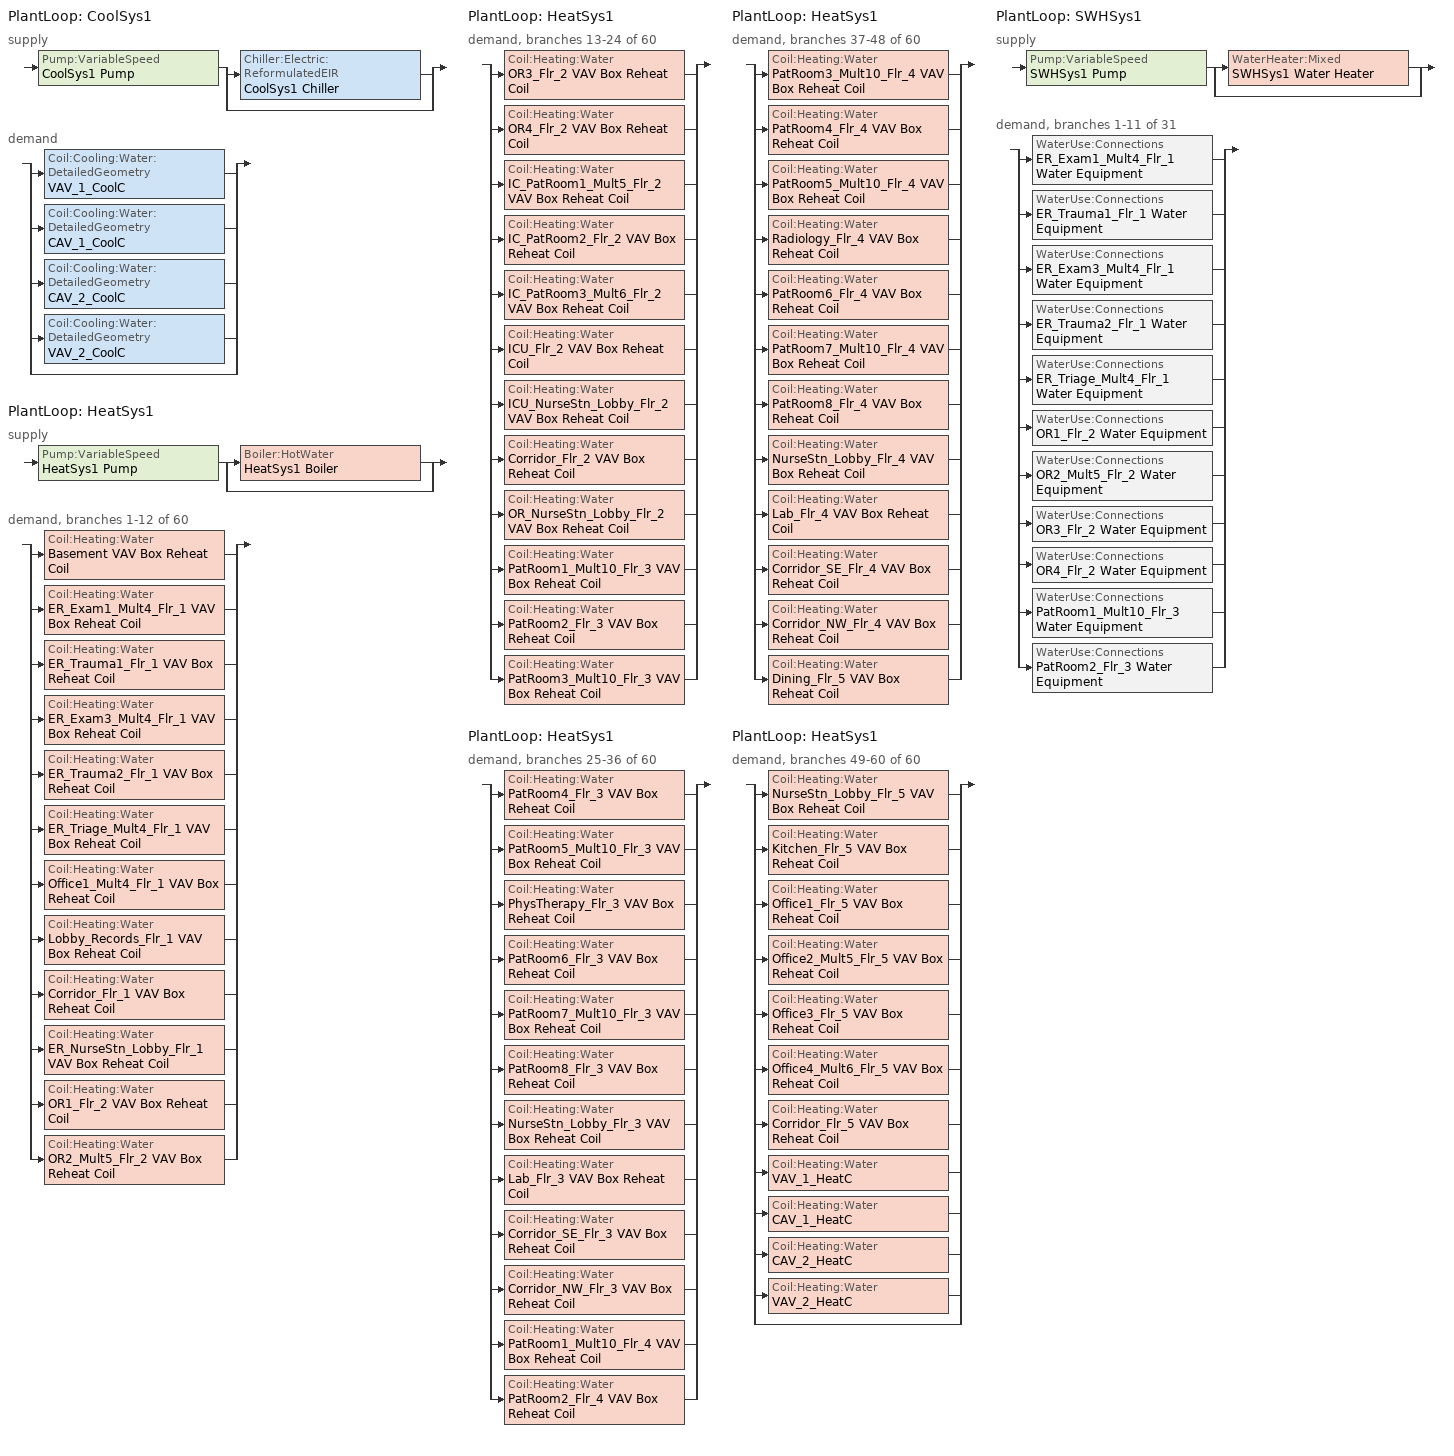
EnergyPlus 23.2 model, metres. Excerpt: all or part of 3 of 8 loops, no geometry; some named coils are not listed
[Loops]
PlantLoop 'CoolSys1'
 supply: Pump:VariableSpeed 'CoolSys1 Pump' > split
  | Chiller:Electric:ReformulatedEIR 'CoolSys1 Chiller'
  | bypass
 demand: split
  | Coil:Cooling:Water:DetailedGeometry 'VAV_1_CoolC'
  | Coil:Cooling:Water:DetailedGeometry 'CAV_1_CoolC'
  | Coil:Cooling:Water:DetailedGeometry 'CAV_2_CoolC'
  | Coil:Cooling:Water:DetailedGeometry 'VAV_2_CoolC'
  | bypass
PlantLoop 'HeatSys1'
 supply: Pump:VariableSpeed 'HeatSys1 Pump' > split
  | Boiler:HotWater 'HeatSys1 Boiler'
  | bypass
 demand, branches 1-12 of 60: split
  | Coil:Heating:Water 'Basement VAV Box Reheat Coil'
  | Coil:Heating:Water 'ER_Exam1_Mult4_Flr_1 VAV Box Reheat Coil'
  | Coil:Heating:Water 'ER_Trauma1_Flr_1 VAV Box Reheat Coil'
  | Coil:Heating:Water 'ER_Exam3_Mult4_Flr_1 VAV Box Reheat Coil'
  | Coil:Heating:Water 'ER_Trauma2_Flr_1 VAV Box Reheat Coil'
  | Coil:Heating:Water 'ER_Triage_Mult4_Flr_1 VAV Box Reheat Coil'
  | Coil:Heating:Water 'Office1_Mult4_Flr_1 VAV Box Reheat Coil'
  | Coil:Heating:Water 'Lobby_Records_Flr_1 VAV Box Reheat Coil'
  | Coil:Heating:Water 'Corridor_Flr_1 VAV Box Reheat Coil'
  | Coil:Heating:Water 'ER_NurseStn_Lobby_Flr_1 VAV Box Reheat Coil'
  | Coil:Heating:Water 'OR1_Flr_2 VAV Box Reheat Coil'
  | Coil:Heating:Water 'OR2_Mult5_Flr_2 VAV Box Reheat Coil'
PlantLoop 'HeatSys1'
 demand, branches 13-24 of 60: split
  | Coil:Heating:Water 'OR3_Flr_2 VAV Box Reheat Coil'
  | Coil:Heating:Water 'OR4_Flr_2 VAV Box Reheat Coil'
  | Coil:Heating:Water 'IC_PatRoom1_Mult5_Flr_2 VAV Box Reheat Coil'
  | Coil:Heating:Water 'IC_PatRoom2_Flr_2 VAV Box Reheat Coil'
  | Coil:Heating:Water 'IC_PatRoom3_Mult6_Flr_2 VAV Box Reheat Coil'
  | Coil:Heating:Water 'ICU_Flr_2 VAV Box Reheat Coil'
  | Coil:Heating:Water 'ICU_NurseStn_Lobby_Flr_2 VAV Box Reheat Coil'
  | Coil:Heating:Water 'Corridor_Flr_2 VAV Box Reheat Coil'
  | Coil:Heating:Water 'OR_NurseStn_Lobby_Flr_2 VAV Box Reheat Coil'
  | Coil:Heating:Water 'PatRoom1_Mult10_Flr_3 VAV Box Reheat Coil'
  | Coil:Heating:Water 'PatRoom2_Flr_3 VAV Box Reheat Coil'
  | Coil:Heating:Water 'PatRoom3_Mult10_Flr_3 VAV Box Reheat Coil'
PlantLoop 'HeatSys1'
 demand, branches 25-36 of 60: split
  | Coil:Heating:Water 'PatRoom4_Flr_3 VAV Box Reheat Coil'
  | Coil:Heating:Water 'PatRoom5_Mult10_Flr_3 VAV Box Reheat Coil'
  | Coil:Heating:Water 'PhysTherapy_Flr_3 VAV Box Reheat Coil'
  | Coil:Heating:Water 'PatRoom6_Flr_3 VAV Box Reheat Coil'
  | Coil:Heating:Water 'PatRoom7_Mult10_Flr_3 VAV Box Reheat Coil'
  | Coil:Heating:Water 'PatRoom8_Flr_3 VAV Box Reheat Coil'
  | Coil:Heating:Water 'NurseStn_Lobby_Flr_3 VAV Box Reheat Coil'
  | Coil:Heating:Water 'Lab_Flr_3 VAV Box Reheat Coil'
  | Coil:Heating:Water 'Corridor_SE_Flr_3 VAV Box Reheat Coil'
  | Coil:Heating:Water 'Corridor_NW_Flr_3 VAV Box Reheat Coil'
  | Coil:Heating:Water 'PatRoom1_Mult10_Flr_4 VAV Box Reheat Coil'
  | Coil:Heating:Water 'PatRoom2_Flr_4 VAV Box Reheat Coil'
PlantLoop 'HeatSys1'
 demand, branches 37-48 of 60: split
  | Coil:Heating:Water 'PatRoom3_Mult10_Flr_4 VAV Box Reheat Coil'
  | Coil:Heating:Water 'PatRoom4_Flr_4 VAV Box Reheat Coil'
  | Coil:Heating:Water 'PatRoom5_Mult10_Flr_4 VAV Box Reheat Coil'
  | Coil:Heating:Water 'Radiology_Flr_4 VAV Box Reheat Coil'
  | Coil:Heating:Water 'PatRoom6_Flr_4 VAV Box Reheat Coil'
  | Coil:Heating:Water 'PatRoom7_Mult10_Flr_4 VAV Box Reheat Coil'
  | Coil:Heating:Water 'PatRoom8_Flr_4 VAV Box Reheat Coil'
  | Coil:Heating:Water 'NurseStn_Lobby_Flr_4 VAV Box Reheat Coil'
  | Coil:Heating:Water 'Lab_Flr_4 VAV Box Reheat Coil'
  | Coil:Heating:Water 'Corridor_SE_Flr_4 VAV Box Reheat Coil'
  | Coil:Heating:Water 'Corridor_NW_Flr_4 VAV Box Reheat Coil'
  | Coil:Heating:Water 'Dining_Flr_5 VAV Box Reheat Coil'
PlantLoop 'HeatSys1'
 demand, branches 49-60 of 60: split
  | Coil:Heating:Water 'NurseStn_Lobby_Flr_5 VAV Box Reheat Coil'
  | Coil:Heating:Water 'Kitchen_Flr_5 VAV Box Reheat Coil'
  | Coil:Heating:Water 'Office1_Flr_5 VAV Box Reheat Coil'
  | Coil:Heating:Water 'Office2_Mult5_Flr_5 VAV Box Reheat Coil'
  | Coil:Heating:Water 'Office3_Flr_5 VAV Box Reheat Coil'
  | Coil:Heating:Water 'Office4_Mult6_Flr_5 VAV Box Reheat Coil'
  | Coil:Heating:Water 'Corridor_Flr_5 VAV Box Reheat Coil'
  | Coil:Heating:Water 'VAV_1_HeatC'
  | Coil:Heating:Water 'CAV_1_HeatC'
  | Coil:Heating:Water 'CAV_2_HeatC'
  | Coil:Heating:Water 'VAV_2_HeatC'
  | bypass
PlantLoop 'SWHSys1'
 supply: Pump:VariableSpeed 'SWHSys1 Pump' > split
  | WaterHeater:Mixed 'SWHSys1 Water Heater'
  | bypass
 demand, branches 1-11 of 31: split
  | WaterUse:Connections 'ER_Exam1_Mult4_Flr_1 Water Equipment'
  | WaterUse:Connections 'ER_Trauma1_Flr_1 Water Equipment'
  | WaterUse:Connections 'ER_Exam3_Mult4_Flr_1 Water Equipment'
  | WaterUse:Connections 'ER_Trauma2_Flr_1 Water Equipment'
  | WaterUse:Connections 'ER_Triage_Mult4_Flr_1 Water Equipment'
  | WaterUse:Connections 'OR1_Flr_2 Water Equipment'
  | WaterUse:Connections 'OR2_Mult5_Flr_2 Water Equipment'
  | WaterUse:Connections 'OR3_Flr_2 Water Equipment'
  | WaterUse:Connections 'OR4_Flr_2 Water Equipment'
  | WaterUse:Connections 'PatRoom1_Mult10_Flr_3 Water Equipment'
  | WaterUse:Connections 'PatRoom2_Flr_3 Water Equipment'
[Boiler:HotWater]
HeatSys1 Boiler: Boiler flow mode=LeavingSetpointModulated; Design water flow rate=Autosize; Efficiency curve temperature evaluation variable=LeavingBoiler; Fuel type=NaturalGas; Maximum part load ratio=1.2; Minimum part load ratio=0; Nominal capacity=Autosize; Nominal thermal efficiency=0.786; On cycle parasitic electric load=0; Optimum part load ratio=1; Sizing factor=1; Water outlet upper temperature limit=95
[Chiller:Electric:ReformulatedEIR]
CoolSys1 Chiller: Chiller flow mode type=LeavingSetpointModulated; Cooling capacity function of temperature curve=WC Centrifugal Default 90.1-2004 Cap_fT; Electric input to cooling output ratio function of part load ratio curve=ReformEIRChiller Carrier 19XR 1259kW/6.26COP/Vanes EIRFPLR; Electric input to cooling output ratio function of temperature curve=WC Centrifugal Default 90.1-2004 EIR_fT; Fraction of compressor electric consumption rejected by condenser=1; Leaving chilled water lower temperature limit=2; Maximum part load ratio=1; Minimum part load ratio=0.1; Minimum unloading ratio=0.2; Optimum part load ratio=1; Reference capacity=Autosize; Reference chilled water flow rate=Autosize; Reference condenser water flow rate=Autosize; Reference cop=6.1; Reference leaving chilled water temperature=6.67; Reference leaving condenser water temperature=35; Sizing factor=1
[Coil:Heating:Water] Availability schedule=ALWAYS_ON; Maximum water flow rate=Autosize; Performance input method=UFactorTimesAreaAndDesignWaterFlowRate; Rated capacity=Autosize; Rated inlet air temperature=16.6; Rated inlet water temperature=82.2; Rated outlet air temperature=32.2; Rated outlet water temperature=71.1; U factor times area value=Autosize
Basement VAV Box Reheat Coil; Corridor_Flr_1 VAV Box Reheat Coil; Corridor_Flr_2 VAV Box Reheat Coil; Corridor_Flr_5 VAV Box Reheat Coil; Corridor_NW_Flr_3 VAV Box Reheat Coil; Corridor_NW_Flr_4 VAV Box Reheat Coil; Corridor_SE_Flr_3 VAV Box Reheat Coil; Corridor_SE_Flr_4 VAV Box Reheat Coil; Dining_Flr_5 VAV Box Reheat Coil; ER_Exam1_Mult4_Flr_1 VAV Box Reheat Coil; ER_Exam3_Mult4_Flr_1 VAV Box Reheat Coil; ER_NurseStn_Lobby_Flr_1 VAV Box Reheat Coil; ER_Trauma1_Flr_1 VAV Box Reheat Coil; ER_Trauma2_Flr_1 VAV Box Reheat Coil; ER_Triage_Mult4_Flr_1 VAV Box Reheat Coil; ICU_Flr_2 VAV Box Reheat Coil; ICU_NurseStn_Lobby_Flr_2 VAV Box Reheat Coil; IC_PatRoom1_Mult5_Flr_2 VAV Box Reheat Coil; IC_PatRoom2_Flr_2 VAV Box Reheat Coil; IC_PatRoom3_Mult6_Flr_2 VAV Box Reheat Coil; Kitchen_Flr_5 VAV Box Reheat Coil; Lab_Flr_3 VAV Box Reheat Coil; Lab_Flr_4 VAV Box Reheat Coil; Lobby_Records_Flr_1 VAV Box Reheat Coil; NurseStn_Lobby_Flr_3 VAV Box Reheat Coil; NurseStn_Lobby_Flr_4 VAV Box Reheat Coil; NurseStn_Lobby_Flr_5 VAV Box Reheat Coil; OR1_Flr_2 VAV Box Reheat Coil; OR2_Mult5_Flr_2 VAV Box Reheat Coil; OR3_Flr_2 VAV Box Reheat Coil; OR4_Flr_2 VAV Box Reheat Coil; OR_NurseStn_Lobby_Flr_2 VAV Box Reheat Coil; Office1_Flr_5 VAV Box Reheat Coil; Office1_Mult4_Flr_1 VAV Box Reheat Coil; Office2_Mult5_Flr_5 VAV Box Reheat Coil; Office3_Flr_5 VAV Box Reheat Coil; Office4_Mult6_Flr_5 VAV Box Reheat Coil; PatRoom1_Mult10_Flr_3 VAV Box Reheat Coil; PatRoom1_Mult10_Flr_4 VAV Box Reheat Coil; PatRoom2_Flr_3 VAV Box Reheat Coil; PatRoom2_Flr_4 VAV Box Reheat Coil; PatRoom3_Mult10_Flr_3 VAV Box Reheat Coil; PatRoom3_Mult10_Flr_4 VAV Box Reheat Coil; PatRoom4_Flr_3 VAV Box Reheat Coil; PatRoom4_Flr_4 VAV Box Reheat Coil; PatRoom5_Mult10_Flr_3 VAV Box Reheat Coil; PatRoom5_Mult10_Flr_4 VAV Box Reheat Coil; PatRoom6_Flr_3 VAV Box Reheat Coil; PatRoom6_Flr_4 VAV Box Reheat Coil; PatRoom7_Mult10_Flr_3 VAV Box Reheat Coil; PatRoom7_Mult10_Flr_4 VAV Box Reheat Coil; PatRoom8_Flr_3 VAV Box Reheat Coil; PatRoom8_Flr_4 VAV Box Reheat Coil; PhysTherapy_Flr_3 VAV Box Reheat Coil; Radiology_Flr_4 VAV Box Reheat Coil
[PlantEquipmentList]
CoolSys1 Equipment List: CoolSys1 Chiller, Chiller:Electric:ReformulatedEIR
HeatSys1 Equipment List: HeatSys1 Boiler, Boiler:HotWater
SWHSys1 Equipment List: SWHSys1 Water Heater, WaterHeater:Mixed
[PlantEquipmentOperation:CoolingLoad]
CoolSys1 Operation Scheme: Load range 1 lower limit=0; Load range 1 upper limit=1e+14; Range 1 equipment list=CoolSys1 Equipment List
[PlantEquipmentOperation:HeatingLoad] Load range 1 lower limit=0; Load range 1 upper limit=1e+15
Name | Range 1 equipment list
HeatSys1 Operation Scheme | HeatSys1 Equipment List
SWHSys1 Operation Scheme | SWHSys1 Equipment List
[PlantEquipmentOperationSchemes] Control scheme 1 schedule=PlantOnSched
Name | Control scheme 1
CoolSys1 Loop Operation Scheme List | CoolSys1 Operation Scheme
HeatSys1 Loop Operation Scheme List | HeatSys1 Operation Scheme
SWHSys1 Loop Operation Scheme List | SWHSys1 Operation Scheme
[PlantLoop] Fluid type=Water; Load distribution scheme=Optimal; Maximum loop flow rate=Autosize; Minimum loop flow rate=0; Plant loop volume=Autocalculate
Name | Maximum loop temperature | Minimum loop temperature | Plant equipment operation scheme
CoolSys1 | 98 | 1 | CoolSys1 Loop Operation Scheme List
HeatSys1 | 100 | 10 | HeatSys1 Loop Operation Scheme List
SWHSys1 | 60 | 10 | SWHSys1 Loop Operation Scheme List
[Pump:VariableSpeed] Design maximum flow rate=Autosize; Design minimum flow rate=0; Design power consumption=Autosize; Design pump head=179352; Fraction of motor inefficiencies to fluid stream=0; Motor efficiency=0.9; Pump control type=Intermittent; Coefficient 1 of the part load performance curve=0; Coefficient 2 of the part load performance curve=1; Coefficient 3 of the part load performance curve=0; Coefficient 4 of the part load performance curve=0
CoolSys1 Pump; HeatSys1 Pump; SWHSys1 Pump
[SetpointManager:Scheduled] Control variable=Temperature
Name | Schedule | Setpoint node or nodelist
CoolSys1 Chiller Setpoint Manager | CW-Loop-Temp-Schedule | CoolSys1 Supply Equipment Outlet Node
CoolSys1 Loop Setpoint Manager | CW-Loop-Temp-Schedule | CoolSys1 Supply Outlet Node
HeatSys1 Boiler Setpoint Manager | HW-Loop-Temp-Schedule | HeatSys1 Supply Equipment Outlet Node
HeatSys1 Loop Setpoint Manager | HW-Loop-Temp-Schedule | HeatSys1 Supply Outlet Node
SWHSys1 Loop Setpoint Manager | SWHSys1-Loop-Temp-Schedule | SWHSys1 Supply Outlet Node
[Sizing:Plant]
Name | Design loop exit temperature | Loop design temperature difference | Loop type
CoolSys1 | 6.67 | 6.67 | Cooling
HeatSys1 | 82.2 | 11.1 | Heating
SWHSys1 | 60 | 5 | Heating
[WaterHeater:Mixed]
SWHSys1 Water Heater: Ambient temperature indicator=Schedule; Ambient temperature schedule=SWHSys1 Water Heater Ambient Temperature Schedule Name; Deadband temperature difference=2; Heater control type=Cycle; Heater fuel type=NaturalGas; Heater maximum capacity=845000; Heater thermal efficiency=0.8; Indirect water heating recovery time=1.5; Maximum temperature limit=82.2222; Off cycle loss coefficient to ambient temperature=6; Off cycle parasitic fuel consumption rate=20; Off cycle parasitic fuel type=NaturalGas; Off cycle parasitic heat fraction to tank=0.8; On cycle loss coefficient to ambient temperature=6; On cycle parasitic fuel type=NaturalGas; Setpoint temperature schedule=SWHSys1 Water Heater Setpoint Temperature Schedule Name; Source side design flow rate=Autosize; Source side effectiveness=1; Tank volume=3; Use side design flow rate=Autosize; Use side effectiveness=1
[WaterUse:Connections]
Name | Water use equipment name 1
ER_Exam1_Mult4_Flr_1 Water Equipment | ER_Exam1_Mult4_Flr_1 Water Equipment
ER_Exam3_Mult4_Flr_1 Water Equipment | ER_Exam3_Mult4_Flr_1 Water Equipment
ER_Trauma1_Flr_1 Water Equipment | ER_Trauma1_Flr_1 Water Equipment
ER_Trauma2_Flr_1 Water Equipment | ER_Trauma2_Flr_1 Water Equipment
ER_Triage_Mult4_Flr_1 Water Equipment | ER_Triage_Mult4_Flr_1 Water Equipment
OR1_Flr_2 Water Equipment | OR1_Flr_2 Water Equipment
OR2_Mult5_Flr_2 Water Equipment | OR2_Mult5_Flr_2 Water Equipment
OR3_Flr_2 Water Equipment | OR3_Flr_2 Water Equipment
OR4_Flr_2 Water Equipment | OR4_Flr_2 Water Equipment
PatRoom1_Mult10_Flr_3 Water Equipment | PatRoom1_Mult10_Flr_3 Water Equipment
PatRoom2_Flr_3 Water Equipment | PatRoom2_Flr_3 Water Equipment
[WaterUse:Equipment] Hot water supply temperature schedule=Water Equipment Hot Supply Temp Sched; Latent fraction schedule=Water Equipment Latent fract sched; Sensible fraction schedule=Water Equipment Sensible fract sched; Target temperature schedule=Water Equipment Temp Sched
Name | Zone | Flow rate fraction schedule | Peak flow rate
ER_Exam1_Mult4_Flr_1 Water Equipment | ER_Exam1_Mult4_Flr_1 | BLDG_SWH_EXTD_SCH | 1.0556e-06
ER_Exam3_Mult4_Flr_1 Water Equipment | ER_Exam3_Mult4_Flr_1 | BLDG_SWH_EXTD_SCH | 1.0556e-06
ER_Trauma1_Flr_1 Water Equipment | ER_Trauma1_Flr_1 | BLDG_SWH_EXTD_SCH | 1.0556e-06
ER_Trauma2_Flr_1 Water Equipment | ER_Trauma2_Flr_1 | BLDG_SWH_EXTD_SCH | 1.0556e-06
ER_Triage_Mult4_Flr_1 Water Equipment | ER_Triage_Mult4_Flr_1 | BLDG_SWH_EXTD_SCH | 1.0556e-06
OR1_Flr_2 Water Equipment | OR1_Flr_2 | BLDG_SWH_SCH | 2.1111e-06
OR2_Mult5_Flr_2 Water Equipment | OR2_Mult5_Flr_2 | BLDG_SWH_SCH | 2.1111e-06
OR3_Flr_2 Water Equipment | OR3_Flr_2 | BLDG_SWH_SCH | 2.1111e-06
OR4_Flr_2 Water Equipment | OR4_Flr_2 | BLDG_SWH_SCH | 2.1111e-06
PatRoom1_Mult10_Flr_3 Water Equipment | PatRoom1_Mult10_Flr_3 | BLDG_SWH_EXTD_SCH | 1.0556e-06
PatRoom2_Flr_3 Water Equipment | PatRoom2_Flr_3 | BLDG_SWH_EXTD_SCH | 1.0556e-06
[Curve:Bicubic]
ReformEIRChiller Carrier 19XR 1259kW/6.26COP/Vanes EIRFPLR: Input unit type for x=Temperature; Input unit type for y=Dimensionless; Maximum value of x=34.97; Maximum value of y=1.03; Minimum value of x=14.56; Minimum value of y=0.18; Output unit type=Dimensionless; Coefficient1 constant=0.0460213; Coefficient2 x=0.0243394; Coefficient3 x 2=6.39453e-05; Coefficient4 y=-0.364856; Coefficient5 y 2=1.854759; Coefficient6 x y=-0.0280935; Coefficient7 x 3=0; Coefficient8 y 3=-0.482152; Coefficient9 x 2 y=0; Coefficient10 x y 2=0
[Curve:Biquadratic] Maximum value of x=20; Maximum value of y=50; Minimum value of x=0; Minimum value of y=0
Name | Coefficient1 constant | Coefficient2 x | Coefficient3 x 2 | Coefficient4 y | Coefficient5 y 2 | Coefficient6 x y
WC Centrifugal Default 90.1-2004 Cap_fT | 0.744645 | 0.0114858 | 1.48e-05 | 0.022401 | -0.000688 | 0.0009839
WC Centrifugal Default 90.1-2004 EIR_fT | 0.772877 | 0.022101 | -7.99e-05 | -0.0070045 | 0.0004763 | -0.0010612
[Schedule:Compact]
ALWAYS_ON; PlantOnSched: Through: 12/31, For: AllDays, Until: 24:00, 1
BLDG_SWH_EXTD_SCH: Through: 12/31, For: Weekdays SummerDesignDay, Until: 07:00, 0.3, Until: 08:00, 0.5, Until: 09:00, 0.58, Until: 10:00, 0.66, Until: 11:00, 0.78, Until: 12:00, 0.82, Until: 13:00, 0.71, Until: 14:00, 0.82, Until: 15:00, 0.78, Until: 16:00, 0.74, Until: 17:00, 0.63, Until: 18:00, 0.41, Until: 21:00, 0.35, Until: 24:00, 0.3, For: AllOtherDays, Until: 08:00, 0.3, Until: 09:00, 0.4, Until: 10:00, 0.5, Until: 17:00, 0.6, Until: 18:00, 0.5, Until: 24:00, 0.3
BLDG_SWH_SCH: Through: 12/31, For: Weekdays SummerDesignDay, Until: 07:00, 0.01, Until: 08:00, 0.17, Until: 09:00, 0.58, Until: 10:00, 0.66, Until: 11:00, 0.78, Until: 12:00, 0.82, Until: 13:00, 0.71, Until: 14:00, 0.82, Until: 15:00, 0.78, Until: 16:00, 0.74, Until: 17:00, 0.63, Until: 18:00, 0.41, Until: 21:00, 0.18, Until: 22:00, 0.1, Until: 24:00, 0.01, For: Saturday WinterDesignDay, Until: 08:00, 0.01, Until: 09:00, 0.2, Until: 10:00, 0.28, Until: 12:00, 0.3, Until: 14:00, 0.24, Until: 17:00, 0.23, Until: 18:00, 0.1, Until: 24:00, 0.01, For: Sunday Holidays AllOtherDays, Until: 24:00, 0.01
CW-Loop-Temp-Schedule: Through: 12/31, For: AllDays, Until: 24:00, 6.7
HW-Loop-Temp-Schedule: Through: 12/31, For: AllDays, Until: 24:00, 82.2
SWHSys1 Water Heater Ambient Temperature Schedule Name: Through: 12/31, For: AllDays, Until: 24:00, 22
SWHSys1 Water Heater Setpoint Temperature Schedule Name; SWHSys1-Loop-Temp-Schedule: Through: 12/31, For: AllDays, Until: 24:00, 60
Water Equipment Hot Supply Temp Sched; Water Equipment Temp Sched: Through: 12/31, For: AllDays, Until: 24:00, 49
Water Equipment Latent fract sched: Through: 12/31, For: AllDays, Until: 24:00, 0.05
Water Equipment Sensible fract sched: Through: 12/31, For: AllDays, Until: 24:00, 0.2
